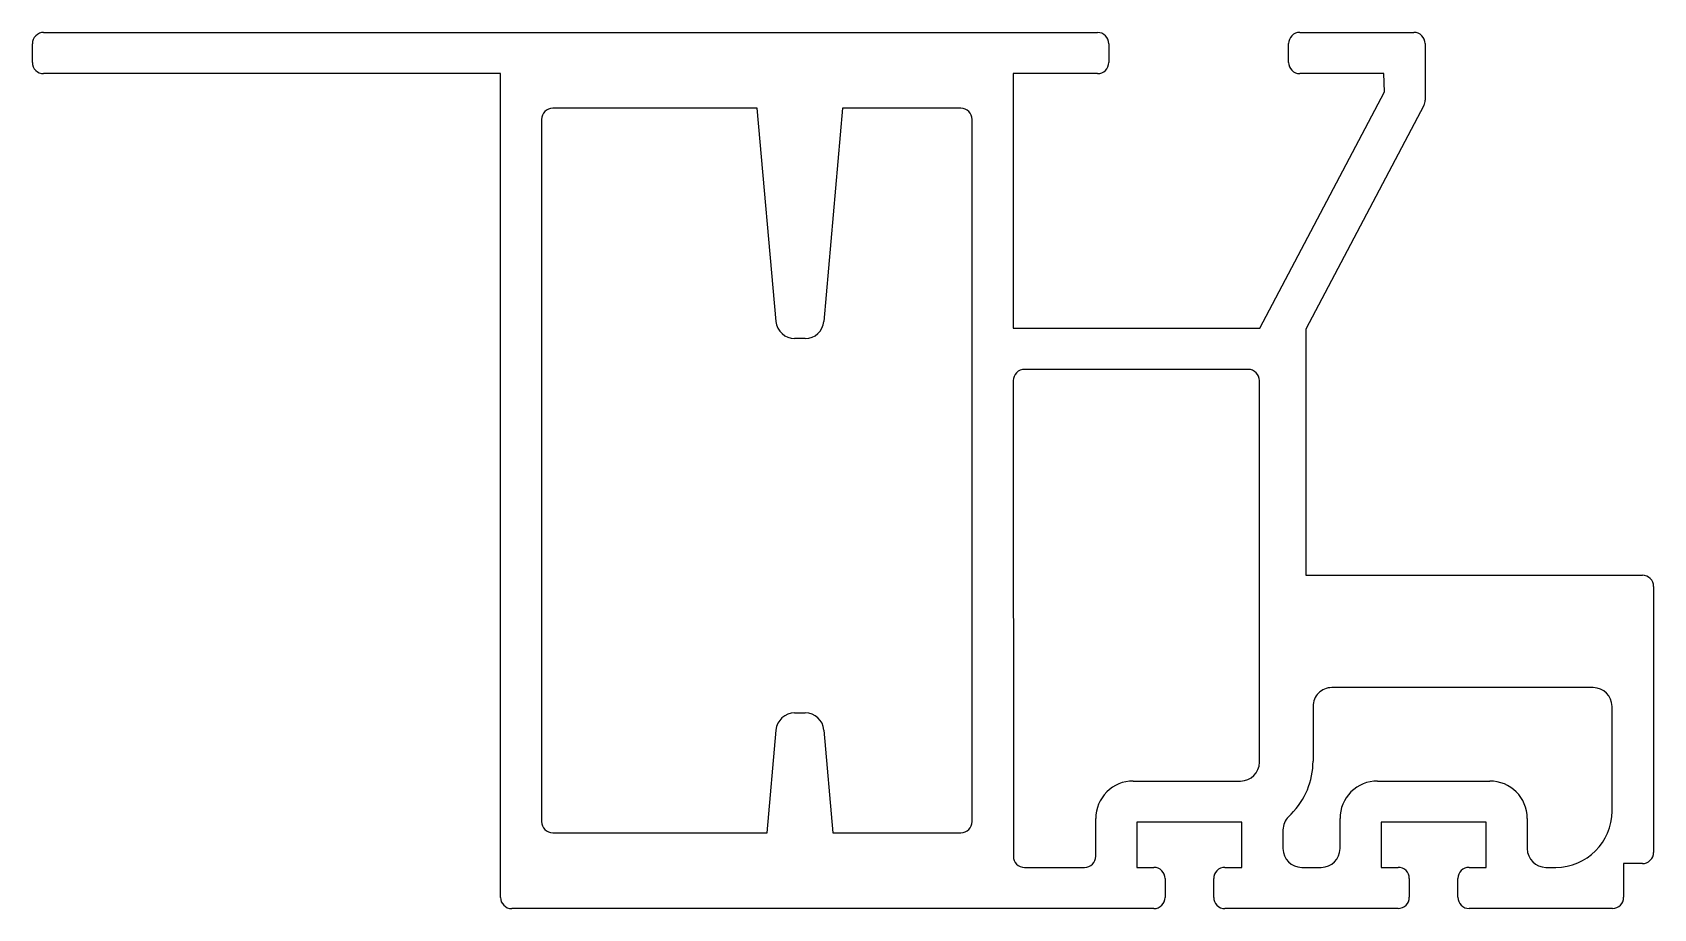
# Model space of a CAD drawing. Extents: x 329.5 to 372.8, y 448.9 to 472.3.
import ezdxf

# ---------------------------------------------------------------- set-up
doc = ezdxf.new("R2010")
doc.units = 0
doc.layers.get('0').update_dxf_attribs({"linetype": 'CONTINUOUS'})

msp = doc.modelspace()

# ---------------------------------------------------------------- linework, layer by layer
for p, q in [((329.499, 471.527), (329.499, 472.027)), ((329.799, 472.327), (357.949, 472.327)), ((358.249, 472.027), (358.249, 471.527)), ((363.049, 471.528), (363.049, 472.028)), ((363.349, 472.328), (366.399, 472.328)), ((366.699, 472.028), (366.699, 470.518)), ((341.999, 471.227), (329.799, 471.227)), ((342, 449.227), (341.999, 471.227)), ((357.949, 471.227), (355.699, 471.227)), ((355.699, 471.227), (355.699, 464.427)), ((365.599, 471.228), (363.349, 471.228)), ((365.611, 470.737), (365.599, 471.228)), ((362.283, 464.428), (365.611, 470.737)), ((348.861, 470.302), (343.399, 470.302)), ((349.36, 464.609), (348.861, 470.302)), ((351.137, 470.302), (350.639, 464.609)), ((354.299, 470.302), (351.137, 470.302)), ((366.665, 470.378), (363.514, 464.404)), ((343.099, 470.002), (343.1, 451.252)), ((354.6, 451.252), (354.599, 470.002)), ((355.699, 464.427), (362.283, 464.428)), ((363.514, 464.404), (363.514, 457.828)), ((350.141, 464.152), (349.858, 464.152)), ((361.97, 463.327), (355.999, 463.327)), ((355.699, 463.027), (355.7, 450.327)), ((362.271, 452.834), (362.27, 463.027)), ((363.514, 457.828), (372.5, 457.828)), ((372.8, 457.528), (372.8, 450.428)), ((371.19, 454.828), (364.204, 454.828)), ((363.704, 454.328), (363.704, 452.866)), ((371.69, 451.528), (371.69, 454.328)), ((349.858, 454.152), (350.142, 454.152)), ((349.12, 450.952), (349.36, 453.696)), ((350.64, 453.696), (350.88, 450.952)), ((358.901, 452.334), (361.771, 452.334)), ((365.425, 452.334), (368.425, 452.334)), ((357.901, 450.327), (357.901, 451.334)), ((359.001, 451.234), (359.001, 450.027)), ((361.801, 451.234), (359.001, 451.234)), ((361.801, 450.027), (361.801, 451.234)), ((363.118, 451.452), (363.047, 451.381)), ((364.425, 450.528), (364.425, 451.334)), ((365.525, 451.234), (365.525, 450.028)), ((368.325, 451.234), (365.525, 451.234)), ((368.325, 450.028), (368.325, 451.234)), ((369.425, 451.334), (369.425, 450.528)), ((343.4, 450.952), (349.12, 450.952)), ((350.88, 450.952), (354.3, 450.952)), ((362.901, 451.027), (362.901, 450.528)), ((356, 450.027), (357.601, 450.027)), ((359.001, 450.027), (359.451, 450.027)), ((361.351, 450.027), (361.801, 450.027)), ((363.401, 450.028), (363.925, 450.028)), ((365.525, 450.028), (365.975, 450.028)), ((367.875, 450.028), (368.325, 450.028)), ((369.925, 450.028), (370.19, 450.028)), ((372.5, 450.128), (372, 450.128)), ((372, 450.128), (372, 449.228)), ((359.751, 449.727), (359.751, 449.227)), ((361.051, 449.227), (361.051, 449.727)), ((366.275, 449.728), (366.275, 449.228)), ((367.575, 449.228), (367.575, 449.728)), ((359.451, 448.927), (342.3, 448.927)), ((365.975, 448.928), (361.351, 448.927)), ((371.7, 448.928), (367.875, 448.928))]:
    msp.add_line(p, q)
for centre, radius, start, end in [((329.799, 472.027), 0.3, 90.0012, 180.0012), ((357.949, 472.027), 0.3, 0.0012, 90.0012), ((363.349, 472.028), 0.3, 90.0012, 180.0012), ((366.399, 472.028), 0.3, 0.0012, 90.0012), ((329.799, 471.527), 0.3, 180.0012, 270.0012), ((357.949, 471.527), 0.3, 270.0012, 0.0012), ((363.349, 471.528), 0.3, 180.0012, 270.0012), ((343.399, 470.002), 0.3, 90.0012, 180.0012), ((354.299, 470.002), 0.3, 0.0012, 90.0012), ((366.399, 470.518), 0.3, 332.1921, 0.0012), ((349.858, 464.652), 0.5, 185.0012, 270.0012), ((350.141, 464.652), 0.5, 270.0012, 355.0012), ((355.999, 463.027), 0.3, 90.0012, 180.0012), ((361.97, 463.027), 0.3, 0.0012, 90.0012), ((372.5, 457.528), 0.3, 0.0012, 90.0012), ((364.204, 454.328), 0.5, 90.0012, 180.0012), ((371.19, 454.328), 0.5, 0.0012, 90.0012), ((349.858, 453.652), 0.5, 90.0012, 175.0012), ((350.142, 453.652), 0.5, 5.0012, 90.0012), ((361.771, 452.834), 0.5, 270.0012, 0.0012), ((361.704, 452.866), 2, 315, 0.0012), ((358.901, 451.334), 1, 90.0012, 180.0012), ((365.425, 451.334), 1, 90.0012, 180.0012), ((368.425, 451.334), 1, 0.0012, 90.0012), ((343.4, 451.252), 0.3, 180.0012, 270.0012), ((354.3, 451.252), 0.3, 270.0012, 0.0012), ((363.401, 451.027), 0.5, 135, 180.0012), ((370.19, 451.528), 1.5, 270.0012, 0.0012), ((356, 450.327), 0.3, 180.0012, 270.0012), ((357.601, 450.327), 0.3, 270.0012, 0.0012), ((363.401, 450.528), 0.5, 180.0012, 270.0012), ((363.925, 450.528), 0.5, 270.0012, 0.0012), ((369.925, 450.528), 0.5, 180.0012, 270.0012), ((372.5, 450.428), 0.3, 270, 0.0012), ((359.451, 449.727), 0.3, 0.0012, 90.0006), ((361.351, 449.727), 0.3, 89.9994, 179.9988), ((365.975, 449.728), 0.3, 0.0012, 90.0006), ((367.875, 449.728), 0.3, 89.9994, 179.9988), ((342.3, 449.227), 0.3, 180.0012, 270.0012), ((359.451, 449.227), 0.3, 270.0012, 0.0012), ((361.351, 449.227), 0.3, 179.9988, 270.0012), ((365.975, 449.228), 0.3, 270.0012, 0.0012), ((367.875, 449.228), 0.3, 179.9988, 270.0012), ((371.7, 449.228), 0.3, 270.0012, 0.0012)]:
    msp.add_arc(centre, radius, start, end)

doc.saveas('drawing.dxf')
